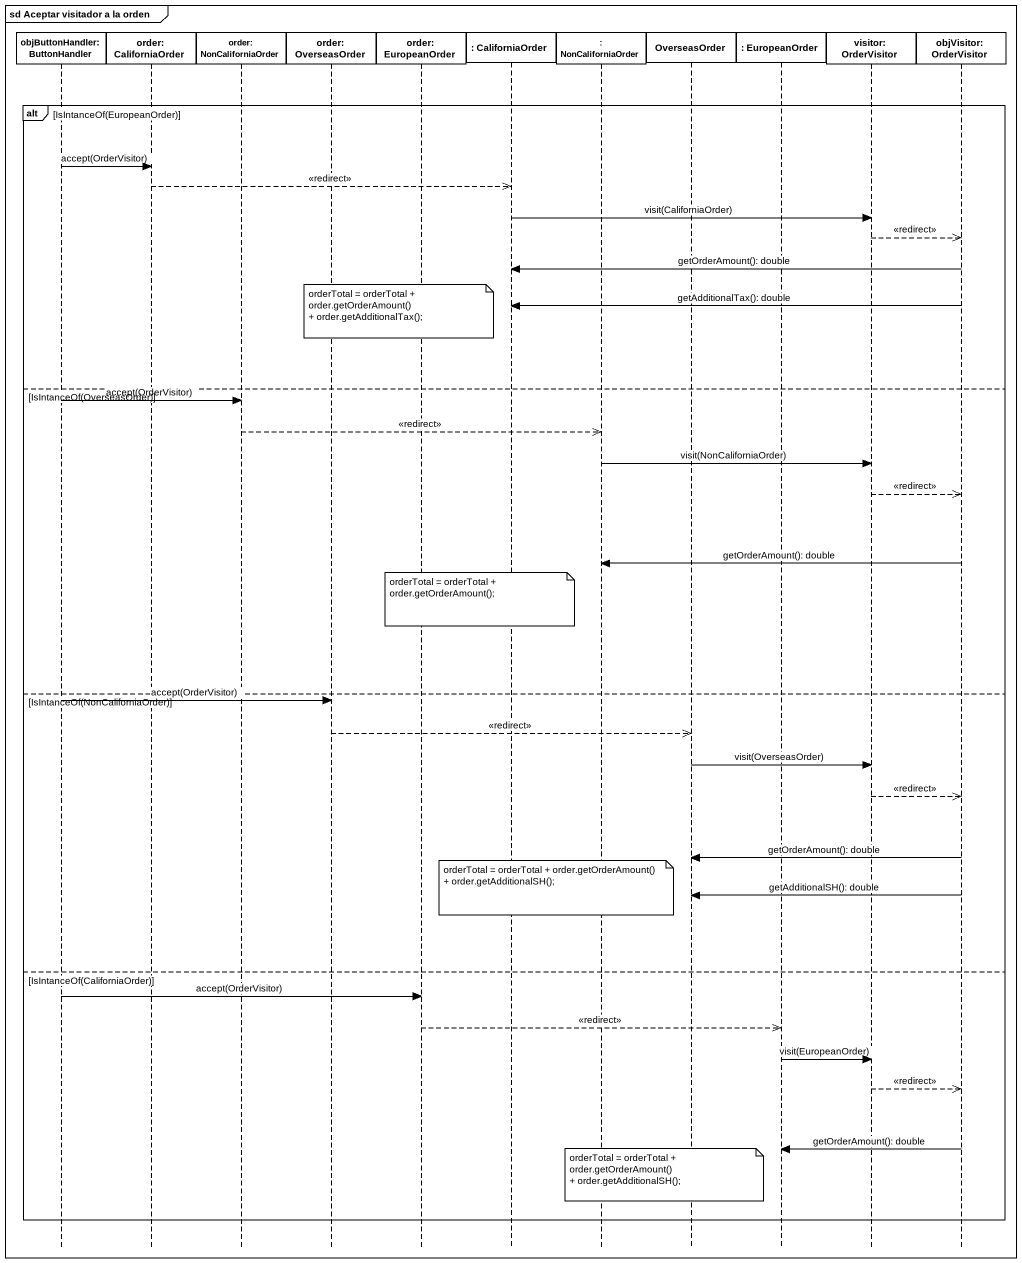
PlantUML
@startuml
mainframe sd Aceptar visitador a la orden
hide footbox
participant "objButtonHandler: ButtonHandler" as objButtonHandler
participant "order: CaliforniaOrder" as order_CaliforniaOrder
participant "order: NonCaliforniaOrder" as order_NonCaliforniaOrder
participant "order: OverseasOrder" as order_OverseasOrder
participant "order: EuropeanOrder" as order_EuropeanOrder
participant ": CaliforniaOrder" as CaliforniaOrder
participant ": NonCaliforniaOrder" as NonCaliforniaOrder
participant OverseasOrder
participant ": EuropeanOrder" as EuropeanOrder
participant "visitor: OrderVisitor" as visitor_OrderVisitor
participant "objVisitor: OrderVisitor" as objVisitor_OrderVisitor

alt IsIntanceOf(EuropeanOrder)
  objButtonHandler -> order_CaliforniaOrder : accept(OrderVisitor)
  order_CaliforniaOrder -->> CaliforniaOrder : <<redirect>>
  CaliforniaOrder -> visitor_OrderVisitor : visit(CaliforniaOrder)
  visitor_OrderVisitor -->> objVisitor_OrderVisitor : <<redirect>>
  objVisitor_OrderVisitor -> CaliforniaOrder : getOrderAmount(): double
  objVisitor_OrderVisitor -> CaliforniaOrder : getAdditionalTax(): double
  note over order_EuropeanOrder
    orderTotal = orderTotal + order.getOrderAmount()
    + order.getAdditionalTax();
  end note
else IsIntanceOf(OverseasOrder)
  objButtonHandler -> order_NonCaliforniaOrder : accept(OrderVisitor)
  order_NonCaliforniaOrder -->> NonCaliforniaOrder : <<redirect>>
  NonCaliforniaOrder -> visitor_OrderVisitor : visit(NonCaliforniaOrder)
  visitor_OrderVisitor -->> objVisitor_OrderVisitor : <<redirect>>
  objVisitor_OrderVisitor -> NonCaliforniaOrder : getOrderAmount(): double
  note over CaliforniaOrder : orderTotal = orderTotal + order.getOrderAmount();
else IsIntanceOf(NonCaliforniaOrder)
  objButtonHandler -> order_OverseasOrder : accept(OrderVisitor)
  order_OverseasOrder -->> OverseasOrder : <<redirect>>
  OverseasOrder -> visitor_OrderVisitor : visit(OverseasOrder)
  visitor_OrderVisitor -->> objVisitor_OrderVisitor : <<redirect>>
  objVisitor_OrderVisitor -> OverseasOrder : getOrderAmount(): double
  note over CaliforniaOrder
    orderTotal = orderTotal + order.getOrderAmount()
    + order.getAdditionalSH();
  end note
  objVisitor_OrderVisitor -> OverseasOrder : getAdditionalSH(): double
else IsIntanceOf(CaliforniaOrder)
  objButtonHandler -> order_EuropeanOrder : accept(OrderVisitor)
  order_EuropeanOrder -->> EuropeanOrder : <<redirect>>
  EuropeanOrder -> visitor_OrderVisitor : visit(EuropeanOrder)
  visitor_OrderVisitor -->> objVisitor_OrderVisitor : <<redirect>>
  objVisitor_OrderVisitor -> EuropeanOrder : getOrderAmount(): double
  note over OverseasOrder
    orderTotal = orderTotal + order.getOrderAmount()
    + order.getAdditionalSH();
  end note
end
@enduml
